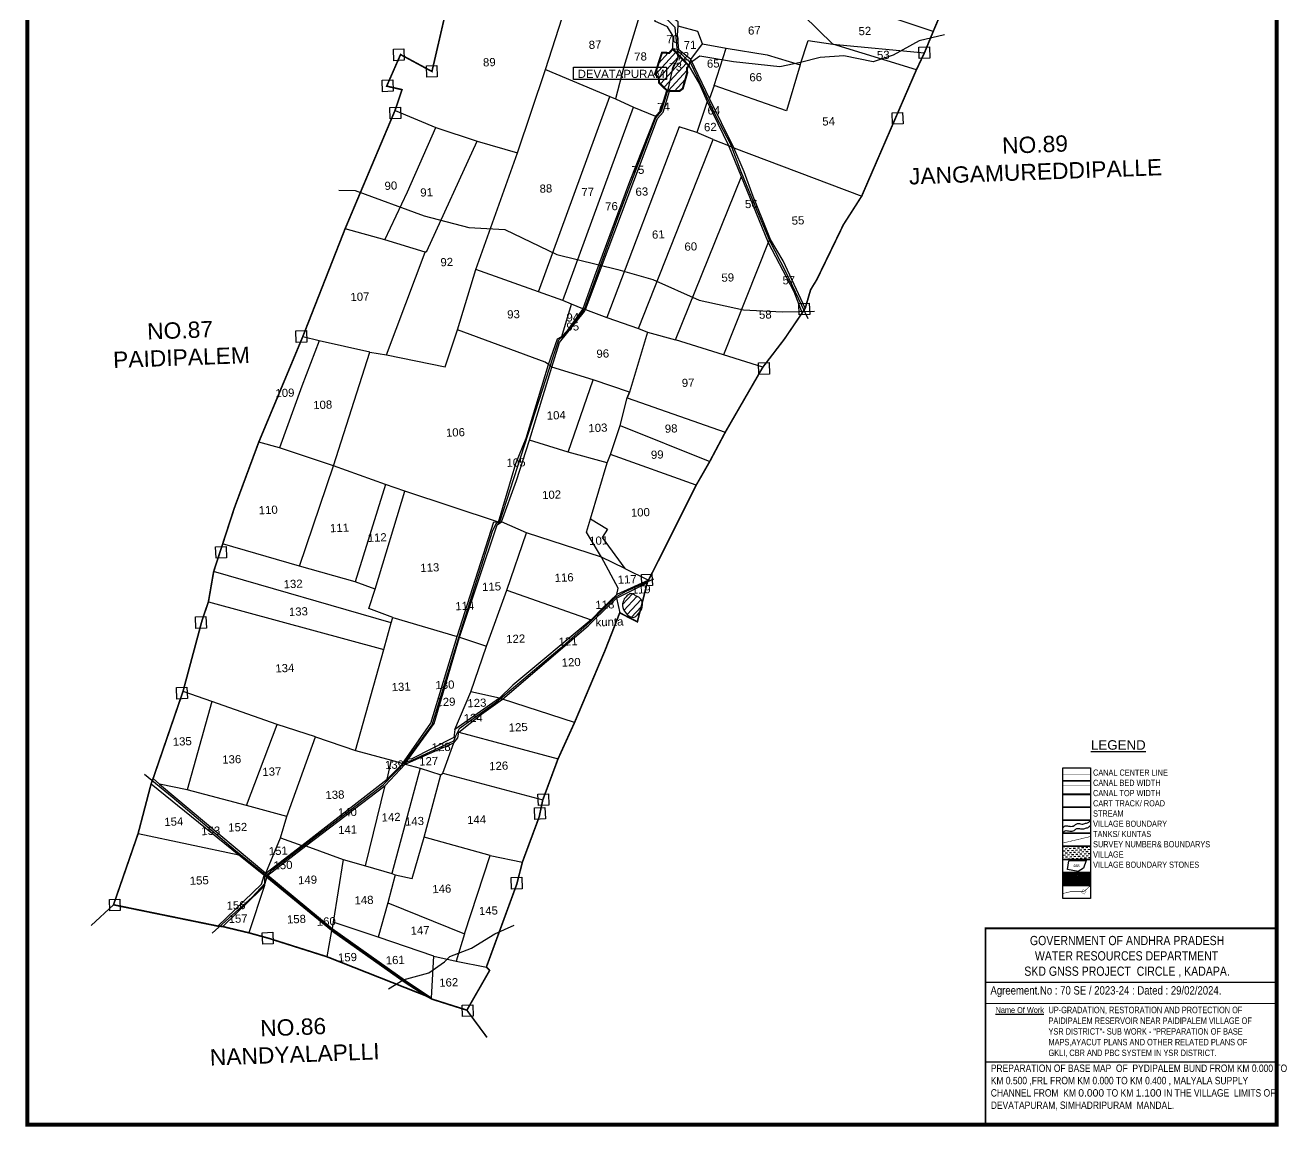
# Model space of a CAD drawing. Header units: inches. Extents: x 196274 to 199415, y 1622864 to 1627776.
# Drawn here: x 196274 to 199415, y 1622864 to 1625607 of the extents above; entities that cross this region are included whole.
import ezdxf
from ezdxf.enums import TextEntityAlignment as Align

# ---------------------------------------------------------------- set-up
doc = ezdxf.new("R2010")
doc.units = ezdxf.units.IN
doc.header["$LTSCALE"] = 15
doc.header["$MEASUREMENT"] = 0
doc.linetypes.add('ACAD_ISO02W100', pattern=[15, 12, -3])
doc.linetypes.add('HIDDEN2', pattern=[0.1875, 0.125, -0.0625])
for name, color, linetype in [('CANAL1', 7, 'Continuous'), ('FRAME 025', 7, 'Continuous'), ('PAPER SIZE', 5, 'Continuous'), ('PLOT', 7, 'Continuous'), ('PLOT NO', 7, 'Continuous'), ('ROAD', 1, 'Continuous'), ('STREAM', 4, 'Continuous'), ('TABLE', 7, 'Continuous'), ('tank', 4, 'Continuous'), ('TEXT', 1, 'Continuous'), ('text2', 7, 'Continuous'), ('TITLEBLOCK', 7, 'Continuous'), ('VILLAGE', 7, 'Continuous'), ('VILLAGE BOUNADRY', 5, 'Continuous'), ('VILLAGE BOUNADRY STONES', 1, 'Continuous'), ('VILLAGE BOUNDRY', 5, 'Continuous'), ('VILLAGE STONES', 240, 'Continuous')]:
    doc.layers.add(name, color=color, linetype=linetype)
doc.styles.add('A', font='arial.ttf')
doc.styles.add('ARIALN', font='ARIALN.TTF')
doc.styles.get("Standard").update_dxf_attribs({"font": 'arial.ttf'})
pattern_1 = [(47.13518, (190089.501, 1617000.012), (-9.30646, 8.637454), [])]

msp = doc.modelspace()

# ---------------------------------------------------------------- hatches: boundary and pattern name
at = {"layer": 'STREAM'}
h = msp.add_hatch(dxfattribs=at)
h.set_pattern_fill('ANSI31', color=256, scale=101.576632, angle=2.1352)
h.set_pattern_definition(pattern_1)
edge = h.paths.add_edge_path()
edge.add_spline(control_points=[(197765.9, 1624179.1), (197763.9, 1624174.8), (197759.3, 1624164.6), (197765.4, 1624144.8), (197785.9, 1624127.2), (197798.1, 1624139), (197802.6, 1624143.6), (197804.7, 1624146.3)], knot_values=[4.08734, 4.08734, 4.08734, 4.08734, 4.760785, 5.679424, 7.088159, 7.515517, 8.00935, 8.00935, 8.00935, 8.00935], degree=3, periodic=0)
edge.add_line((197804.7, 1624146.3), (197810.6, 1624169.7))
edge.add_spline(control_points=[(197810.6, 1624169.7), (197809.6, 1624174.4), (197805.6, 1624182.6), (197793.2, 1624186), (197784, 1624194.1), (197772.9, 1624188.1), (197768.6, 1624182.6), (197765.9, 1624179.1)], knot_values=[0, 0, 0, 0, 0.660185, 1.234215, 1.854428, 2.234773, 2.901689, 2.901689, 2.901689, 2.901689], degree=3, periodic=0)
h.paths.add_polyline_path([(197779.5, 1624185.6), (197837.2, 1624187.8), (197836, 1624218.9), (197778.4, 1624216.7)], flags=9)
h.paths.add_polyline_path([(197689.6, 1624104.3), (197769.3, 1624107.3), (197768.2, 1624138.2), (197688.5, 1624135.3)], flags=9)
at = {"layer": 'tank'}
h = msp.add_hatch(dxfattribs=at)
h.set_pattern_fill('DASH', color=256, scale=41.326504, angle=3.5405, style=0)
h.set_pattern_definition([(3.5405362, (-64152.942, 1046331.491), (4.836940155, 5.47496657), [5.165813055, -5.165813055])])
h.paths.add_polyline_path([(198857.3, 1623562.7), (198926.7, 1623562.7), (198926.7, 1623530.1), (198857.3, 1623530.1)])
at = {"layer": 'TEXT'}
h = msp.add_hatch(dxfattribs=at)
h.set_pattern_fill('ANSI31', color=11, scale=101.576632, angle=2.1352)
h.set_pattern_definition(pattern_1)
h.paths.add_polyline_path([(197886.6, 1625499.8), (197900.1, 1625525.1), (197899.1, 1625534.9), (197886.4, 1625548.1), (197877.8, 1625538.1), (197859.7, 1625539), (197842.4, 1625485.7), (197851.6, 1625475.8), (197852.3, 1625464.3), (197871.9, 1625444.8), (197873.7, 1625444.4), (197875.5, 1625450.5)])
h.paths.add_polyline_path([(197873.4, 1625487.1), (197915.3, 1625488.7), (197914.1, 1625519.8), (197872.2, 1625518.2)], flags=24)
h = msp.add_hatch(dxfattribs=at)
h.set_pattern_fill('ANSI31', color=256, scale=101.576632, angle=2.1352)
h.set_pattern_definition(pattern_1)
h.paths.add_polyline_path([(197875.5, 1625450.5), (197873.7, 1625444.4), (197878.5, 1625443.2), (197903.3, 1625443.5), (197911.5, 1625449.6), (197922.5, 1625488.8), (197921.7, 1625500.4), (197926.6, 1625506.2), (197899.1, 1625534.9), (197900.1, 1625525.1), (197886.6, 1625499.8)])
h.paths.add_polyline_path([(197873.4, 1625487.1), (197915.3, 1625488.7), (197914.1, 1625519.8), (197872.2, 1625518.2)], flags=25)
h.paths.add_polyline_path([(197891.4, 1625513.8), (197933.2, 1625515.4), (197932, 1625546), (197890.3, 1625544.4)], flags=9)
at = {"layer": 'VILLAGE', "linetype": 'Continuous'}
h = msp.add_hatch(dxfattribs=at)
h.set_pattern_fill('SACNCR', color=256, scale=27.757628, angle=1.5303, style=0)
h.set_pattern_definition([(46.53031993, (-64152.9421, 1046331.4912), (-1.88857318, 1.790290589), []), (46.53031993, (-64151.1027, 1046331.5404), (-1.88857318, 1.790290589), [0, -2.602277666])])
h.paths.add_polyline_path([(198857.3, 1623497.6), (198926.7, 1623497.6), (198926.7, 1623465.1), (198857.3, 1623465.1)])

# ---------------------------------------------------------------- linework, layer by layer
at = {"layer": 'CANAL1', "color": 1, "linetype": 'HIDDEN2', "ltscale": 100, "const_width": 0.34}
msp.add_lwpolyline([(198857.3, 1623741.6), (198926.7, 1623741.6)], dxfattribs=at)
at = {"layer": 'CANAL1', "color": 5, "ltscale": 100, "const_width": 0.34}
for points in [[(198926.7, 1623714.2), (198857.3, 1623714.2)], [(198926.7, 1623704), (198857.3, 1623704)]]:
    msp.add_lwpolyline(points, dxfattribs=at)
at = {"layer": 'CANAL1', "color": 1, "ltscale": 100, "const_width": 0.34}
for points in [[(198926.7, 1623688.5), (198857.3, 1623688.5)], [(198926.7, 1623664.7), (198857.3, 1623664.7)]]:
    msp.add_lwpolyline(points, dxfattribs=at)
at = {"layer": 'FRAME 025', "lineweight": -3}
for points, elevation in [([(198667, 1623224.8), (199392.6, 1623224.8)], 0.2), ([(198667, 1623171.5), (199391.5, 1623172)], 2.9), ([(198666.9, 1623026.2), (199392.3, 1623025.8)], 3.5)]:
    msp.add_lwpolyline(points, dxfattribs=dict(at, elevation=elevation))
at = {"layer": 'PAPER SIZE', "color": 5, "const_width": 4.32}
msp.add_lwpolyline([(199390.2, 1622869.4), (198664.8, 1622869.4), (198664.8, 1623358.5), (199390.2, 1623358.5)], close=True, dxfattribs=at)
at = {"layer": 'PLOT'}
for points in [[(197901.7, 1625546.3), (197886.4, 1625548.1), (197887.6, 1625579.9), (197873.3, 1625603.5), (197842.1, 1625617.2), (197846.3, 1625629.3), (197813.8, 1625658.8), (197779.5, 1625689.6), (197704.3, 1625783.6), (197695.7, 1625793.8), (197721.6, 1625871.4), (197611.7, 1625908.8), (197538.9, 1625966.7)], [(197569.6, 1625496.6), (197627.9, 1625677.7), (197539.3, 1625719.2), (197505.5, 1625734.9), (197509.3, 1625749), (197443.5, 1625779.9)], [(197960.2, 1625560.9), (198019.8, 1625549.8), (198121.5, 1625533.8), (198203.4, 1625508.3), (198223.8, 1625568.8), (198284.6, 1625559.7), (198211.5, 1625632.6), (198221.4, 1625652.8), (198181.6, 1625668.7)], [(198534.9, 1625591.6), (198276.7, 1625679)], [(197809.7, 1625650.7), (197764.5, 1625504), (197744.2, 1625423.5)], [(197585.7, 1624755.5), (197604.7, 1624817.5), (197666.7, 1624894.4), (197669.3, 1624899.3), (197725.7, 1625049.3), (197775.6, 1625181.9), (197848.3, 1625375.2), (197862.3, 1625390.3), (197878.5, 1625443.2), (197903.3, 1625443.5), (197911.5, 1625449.6), (197922.5, 1625488.8), (197921.7, 1625500.4), (197926.6, 1625506.2), (197931.9, 1625521.7), (197960.2, 1625560.9), (197948.9, 1625591.8), (197899.9, 1625604.7), (197900.1, 1625615.6), (197887.7, 1625624)], [(198216.3, 1624902.5), (198161.1, 1625020.2), (198129.9, 1625073.6), (198111.6, 1625119), (198086.9, 1625180.6), (198064.2, 1625241.8), (198038.7, 1625301.5), (197978.1, 1625424.8), (197931.9, 1625521.7), (197901.7, 1625546.3), (197897.9, 1625582.7), (197899.9, 1625604.7)], [(197989.9, 1625457), (198019.8, 1625549.8)], [(198284.6, 1625559.7), (198513.1, 1625538.6)], [(198492.9, 1625495.8), (198284.6, 1625559.7)], [(198203.4, 1625508.3), (198170, 1625393.8), (197989.9, 1625457), (197978.1, 1625424.8)], [(196754.2, 1623364), (196862.5, 1623468.1), (196869.2, 1623489.7), (196873.6, 1623495.8), (196962.8, 1623565), (197175.9, 1623729.8), (197212.5, 1623767.5), (197284.1, 1623869.1), (197350, 1624085.3), (197441, 1624370.9), (197452.9, 1624370.1), (197496.1, 1624516), (197521.5, 1624578.9), (197577.3, 1624762.4), (197599.8, 1624826.7), (197610.3, 1624832.5), (197634.8, 1624912.5), (197613.1, 1624921.9), (197552, 1624943.6), (197396.1, 1624999.3), (197499.7, 1625289.4), (197569.6, 1625496.6)], [(197569.6, 1625496.6), (197729.5, 1625429.5), (197744.2, 1625423.5), (197788.6, 1625403.3), (197843.5, 1625380.8), (197856.1, 1625394.4), (197871.9, 1625444.8)], [(197926.6, 1625506.2), (197952.9, 1625460.7), (197972.1, 1625417.3), (198025.6, 1625308), (198038.7, 1625301.5)], [(197552, 1624943.6), (197729.5, 1625429.5)], [(197972.1, 1625417.3), (197946.6, 1625339.8)], [(197195, 1625394.9), (197296.5, 1625352.7), (197399.3, 1625318.9), (197499.7, 1625289.4)], [(197613.1, 1624921.9), (197788.6, 1625403.3)], [(197169.7, 1625072.5), (197225.9, 1625192.1), (197296.5, 1625352.7)], [(197843.5, 1625380.8), (197778.6, 1625217.1), (197691.4, 1624982.6), (197662.5, 1624900.7), (197634.8, 1624912.5)], [(197801.1, 1624852.2), (197987.3, 1625323), (197946.6, 1625339.8), (197902.5, 1625353.8), (197722.2, 1624879.6)], [(197174.2, 1624786.7), (197269.7, 1625042), (197274.1, 1625045), (197399.3, 1625318.9)], [(197987.3, 1625323), (198025.6, 1625308), (198038.7, 1625301.5), (198356.8, 1625181.5)], [(198025.6, 1625308), (198124.2, 1625066), (198129.9, 1625073.6)], [(198110.6, 1624755.5), (198013.2, 1624786.4), (197893.6, 1624824.1), (198057.9, 1625230.2)], [(197269.7, 1625042), (197169.7, 1625072.5), (197070.6, 1625099.9)], [(198124.2, 1625066), (198013.2, 1624786.4)], [(198124.2, 1625066), (198187.9, 1624944.4), (198208.4, 1624890.5)], [(196957.5, 1624260.1), (197041.5, 1624510), (197132.1, 1624792.9), (197174.2, 1624786.7), (197320, 1624756.4), (197350.6, 1624849.1), (197396.1, 1624999.3)], [(197662.5, 1624900.7), (197622.5, 1624845.4), (197610.3, 1624832.5)], [(197669.3, 1624899.3), (197722.2, 1624879.6), (197801.1, 1624852.2), (197823.2, 1624842.7), (197893.6, 1624824.1)], [(197709.3, 1624282.3), (197671.9, 1624344.8), (197681.5, 1624377.8), (197723.4, 1624517.7), (197731.4, 1624538), (197755.8, 1624610.2), (197772.9, 1624679.2), (197779.1, 1624693.4), (197688.6, 1624724.3), (197585.7, 1624755.5), (197577.3, 1624762.4), (197568.5, 1624768.1), (197350.6, 1624849.1)], [(197006.5, 1624821.3), (196963.2, 1624708.5), (196907.1, 1624554.8)], [(197132.1, 1624792.9), (197006.5, 1624821.3), (196965.3, 1624831.5)], [(197823.2, 1624842.7), (197779.1, 1624693.4), (197772.9, 1624679.2), (198017.3, 1624593.9)], [(196766.1, 1623362.9), (196860.5, 1623454), (196870.4, 1623465.3), (196875.5, 1623485.3), (196878.5, 1623491.2), (196972.7, 1623563.9), (197170.4, 1623714.3), (197220.1, 1623767.1), (197228.2, 1623780.5), (197292.3, 1623868.4), (197355.7, 1624083.5), (197449.2, 1624363.5), (197460.3, 1624370.4), (197497.2, 1624473.3), (197530, 1624574.3), (197585.7, 1624755.5), (197577.3, 1624762.4)], [(197626.5, 1624544.3), (197688.6, 1624724.3)], [(197755.8, 1624610.2), (197978.4, 1624520.6)], [(197343.7, 1623853.4), (197383.7, 1623947), (197423.2, 1624061.1), (197473.4, 1624200.4), (197522.3, 1624343), (197460.3, 1624370.4), (197452.9, 1624370.1), (197219.3, 1624447), (197171.6, 1624463.4), (197041.5, 1624510), (196907.1, 1624554.8), (196855.8, 1624569.1)], [(197723.4, 1624517.7), (197626.5, 1624544.3), (197530, 1624574.3)], [(197944.9, 1624462.1), (197731.4, 1624538)], [(197171.6, 1624463.4), (197095.8, 1624221.2)], [(197096.9, 1623801.2), (197167.3, 1624052.5), (197185.1, 1624119.5), (197189.5, 1624132.6), (197129.6, 1624155.1), (197145.3, 1624202.8), (197219.3, 1624447)], [(197681.5, 1624377.8), (197723.8, 1624352.8), (197711, 1624331.7), (197767.4, 1624254.2), (197826.3, 1624225.6)], [(197145.3, 1624202.8), (197095.8, 1624221.2), (196957.5, 1624260.1), (196765.3, 1624315.8)], [(197747.2, 1624189.6), (197750.4, 1624205.5), (197709.3, 1624282.3), (197522.3, 1624343)], [(197767.4, 1624254.2), (197709.3, 1624282.3)], [(197185.1, 1624119.5), (196743.5, 1624246.7)], [(197826.3, 1624225.6), (197747.2, 1624189.6), (197712.9, 1624157.4), (197683.4, 1624126.5), (197488.4, 1623963.7), (197454.9, 1623931.8), (197343.7, 1623853.4), (197341.3, 1623833.6), (197235.2, 1623779.8), (197228.2, 1623780.5)], [(197746.4, 1624180.8), (197823.1, 1624219.1)], [(197473.4, 1624200.4), (197683.4, 1624126.5)], [(196730.5, 1624171.7), (197167.3, 1624052.5)], [(197353.7, 1623847.3), (197410.6, 1623892), (197463, 1623928.9), (197675.9, 1624111.8), (197689.2, 1624124.6), (197746.4, 1624180.8), (197754.5, 1624144.1)], [(197189.5, 1624132.6), (197350, 1624085.3)], [(197355.7, 1624083.5), (197423.2, 1624061.1)], [(196873.6, 1623495.8), (196909.8, 1623583.8), (196925.4, 1623636.6), (196996.7, 1623835.5), (196901.5, 1623866.2), (196738.8, 1623923.5), (196667.2, 1623948.4)], [(197642.2, 1623871.4), (197463, 1623928.9), (197454.9, 1623931.8), (197383.7, 1623947)], [(196738.8, 1623923.5), (196677.8, 1623703.5)], [(196825.1, 1623664.4), (196901.5, 1623866.2)], [(197314.4, 1623744.8), (197341.4, 1623820.3), (197351.4, 1623832.8), (197353.7, 1623847.3), (197600.9, 1623780.5)], [(196996.7, 1623835.5), (197096.9, 1623801.2), (197186.5, 1623777.4), (197220.1, 1623767.1), (197257.9, 1623756.9), (197309.4, 1623740.8), (197314.4, 1623744.8), (197562.9, 1623678.2)], [(197220.1, 1623767.1), (197341.4, 1623820.3)], [(197175.9, 1623729.8), (197186.5, 1623777.4)], [(197257.9, 1623756.9), (197187.3, 1623494.9)], [(197036.6, 1623352.9), (196875.5, 1623485.3), (196806.2, 1623540.6), (196587.7, 1623717.8)], [(196592.7, 1623731.3), (196608.4, 1623717.7), (196873.6, 1623495.8), (196878.5, 1623491.2), (197038.6, 1623357.9), (197227.1, 1623224.6), (197286.1, 1623185.3), (197291.6, 1623288.8), (197347.2, 1623277.1), (197422.5, 1623262.1)], [(196925.4, 1623636.6), (196825.1, 1623664.4), (196677.8, 1623703.5), (196608.4, 1623717.7)], [(196909.8, 1623583.8), (196962.8, 1623565), (196972.7, 1623563.9), (197066.3, 1623530), (197121.8, 1623514.3), (197187.3, 1623494.9), (197195.2, 1623491.9), (197238.1, 1623482.5), (197267.6, 1623585.2), (197309.4, 1623740.8)], [(197121.8, 1623514.3), (197170.4, 1623714.3)], [(196806.2, 1623540.6), (196555.3, 1623594)], [(197432, 1623539.5), (197267.6, 1623585.2)], [(197066.3, 1623530), (197040.9, 1623373.9)], [(197177.2, 1623422), (197368.1, 1623344.9), (197432, 1623539.5), (197512, 1623523)], [(196870.4, 1623465.3), (196831.2, 1623347.3)], [(197195.2, 1623491.9), (197177.2, 1623422), (197153.3, 1623336.7)], [(197291.6, 1623288.8), (197153.3, 1623336.7), (197040.9, 1623373.9), (197038.6, 1623357.9), (197036.6, 1623352.9), (197217.7, 1623225.1), (197271.8, 1623190.5)], [(197036.6, 1623352.9), (197025.1, 1623287.9)], [(197368.1, 1623344.9), (197347.2, 1623277.1)]]:
    msp.add_lwpolyline(points, dxfattribs=at)
at = {"layer": 'PLOT', "color": 11, "const_width": 5.08}
msp.add_lwpolyline([(197886.4, 1625548.1), (197926.6, 1625506.2), (197921.7, 1625500.4), (197922.5, 1625488.8), (197911.5, 1625449.6), (197903.3, 1625443.5), (197878.5, 1625443.2), (197871.9, 1625444.8), (197852.3, 1625464.3), (197851.6, 1625475.8), (197842.4, 1625485.7), (197859.7, 1625539), (197877.8, 1625538.1), (197886.4, 1625548.1)], dxfattribs=at)
at = {"layer": 'PLOT', "color": 2}
msp.add_lwpolyline([(197926.6, 1625506.2), (197886.4, 1625548.1), (197877.8, 1625538.1), (197859.7, 1625539), (197842.4, 1625485.7), (197851.6, 1625475.8), (197852.3, 1625464.3), (197871.9, 1625444.8)], dxfattribs=at)
at = {"layer": 'PLOT NO'}
for points in [[(198857.3, 1623757.9), (198926.7, 1623757.9), (198926.7, 1623725.4), (198857.3, 1623725.4)], [(198857.3, 1623725.4), (198926.7, 1623725.4), (198926.7, 1623692.8), (198857.3, 1623692.8)], [(198857.3, 1623692.8), (198926.7, 1623692.8), (198926.7, 1623660.3), (198857.3, 1623660.3)], [(198857.3, 1623660.3), (198926.7, 1623660.3), (198926.7, 1623627.8), (198857.3, 1623627.8)], [(198857.3, 1623627.8), (198926.7, 1623627.8), (198926.7, 1623595.2), (198857.3, 1623595.2)], [(198857.3, 1623595.2), (198926.7, 1623595.2), (198926.7, 1623562.7), (198857.3, 1623562.7)], [(198857.3, 1623562.7), (198926.7, 1623562.7), (198926.7, 1623530.1), (198857.3, 1623530.1)], [(198857.3, 1623530.1), (198926.7, 1623530.1), (198926.7, 1623497.6), (198857.3, 1623497.6)], [(198857.3, 1623497.6), (198926.7, 1623497.6), (198926.7, 1623465.1), (198857.3, 1623465.1)], [(198857.3, 1623465.1), (198926.7, 1623465.1), (198926.7, 1623432.5), (198857.3, 1623432.5)]]:
    msp.add_lwpolyline(points, close=True, dxfattribs=at)
msp.add_lwpolyline([(198868.9, 1623504.9), (198872.5, 1623526.3), (198915.3, 1623527.3), (198909.1, 1623508.5), (198896.2, 1623499.9), (198868.9, 1623504.9)], dxfattribs=at)
at = {"layer": 'PLOT NO', "color": 4}
for points in [[(198857.3, 1623607.6), (198863.7, 1623613.7), (198874.8, 1623612.5), (198885.7, 1623614.5), (198888.9, 1623617.1), (198896.2, 1623619.6), (198902, 1623618.7), (198907.7, 1623618.1), (198912, 1623619.4), (198921, 1623621.9), (198926.7, 1623627.8)], [(198857.3, 1623595.4), (198863.7, 1623601.6), (198874.8, 1623600.3), (198885.7, 1623602.3), (198888.9, 1623604.9), (198896.2, 1623607.4), (198902, 1623606.5), (198907.7, 1623605.9), (198912, 1623607.3), (198921, 1623609.7), (198926.7, 1623615.6)]]:
    msp.add_spline(points, degree=3, dxfattribs=at)
at = {"layer": 'ROAD'}
for points in [[(196739.7, 1623346.5), (196839.1, 1623436.5), (196870.8, 1623469.8), (196870.6, 1623486.7), (196889.2, 1623504.5), (197002.5, 1623591.1), (197165.5, 1623716.1), (197192.6, 1623744.2), (197219.2, 1623771), (197287.3, 1623865.5), (197359.9, 1624102.1), (197437.9, 1624347.6), (197447.2, 1624366.9), (197456, 1624371), (197588.9, 1624781.8), (197603, 1624823.5), (197627, 1624845.2), (197667.9, 1624901.5), (197753.2, 1625136.5), (197844.4, 1625376.6), (197858.7, 1625393.2), (197875.5, 1625450.5), (197886.6, 1625499.8), (197900.1, 1625525.1), (197892.4, 1625601.4), (197854.6, 1625638.7)], [(198563.3, 1625583.5), (198500.3, 1625568.7), (198435.5, 1625532.3), (198385.6, 1625516), (198312.4, 1625530.9), (198253.5, 1625527), (198204.2, 1625514.2), (198153.2, 1625503.3), (198038, 1625516.4), (197953.6, 1625529.9), (197930.9, 1625513.3), (197897.4, 1625545.3)], [(197930.9, 1625513.3), (197993.9, 1625380.4), (198030.3, 1625311.2), (198055.8, 1625242.7), (198082.7, 1625178.4), (198127.3, 1625071.2), (198168, 1624992.7), (198222.4, 1624877.1)], [(197055, 1625196.5), (197095.9, 1625195.4), (197267.2, 1625132.6), (197378.8, 1625103.2), (197468.7, 1625098.3), (197598.3, 1625035.9), (197749.5, 1624998.8), (197836.5, 1624974), (197952, 1624922.9), (198062.7, 1624898.4), (198158.9, 1624893.9), (198239.5, 1624895)], [(197838.8, 1624228.1), (197769.3, 1624197.1), (197743, 1624182), (197681, 1624121.4), (197605.2, 1624054.8), (197447.8, 1623921.5), (197355.1, 1623855.2), (197345.8, 1623836.9), (197340.3, 1623824.9), (197237.2, 1623776.8), (197219.2, 1623771)], [(196571.5, 1623742.3), (196640, 1623685.6), (196798, 1623552.1), (196893.3, 1623475.5), (196993.8, 1623392.7), (197043.6, 1623350.2), (197126.7, 1623292.3), (197229, 1623219.9), (197287.7, 1623182)], [(197179.2, 1623208.1), (197215.2, 1623230.4), (197279.1, 1623247.3), (197318.4, 1623274.8), (197331.5, 1623288.2), (197385.1, 1623309), (197443.3, 1623345), (197491.8, 1623366)]]:
    msp.add_lwpolyline(points, dxfattribs=at)
at = {"layer": 'STREAM'}
msp.add_spline([(197765.9, 1624179.1), (197775.2, 1624188.9), (197782.3, 1624192), (197793.8, 1624186.8), (197804.1, 1624181.5), (197810.6, 1624158.4), (197797.7, 1624138.6), (197790.8, 1624133.3), (197766.4, 1624148.1), (197761.4, 1624166.1), (197765.9, 1624179.1)], degree=3, dxfattribs=at)
at = {"layer": 'text2', "color": 5, "const_width": 10}
msp.add_lwpolyline([(196279.4, 1627277.9), (199390.2, 1627277.9), (199390.2, 1622869.4), (196279.4, 1622869.4)], close=True, dxfattribs=at)
at = {"layer": 'text2'}
msp.add_lwpolyline([(197639.1, 1625502.4), (197871, 1625502.4), (197871, 1625472.4), (197639.1, 1625472.4)], close=True, dxfattribs=at)
at = {"layer": 'VILLAGE BOUNADRY', "const_width": 4}
msp.add_lwpolyline([(198574, 1625684), (198534.9, 1625591.6), (198513.1, 1625538.6), (198492.9, 1625495.8), (198356.8, 1625181.5), (198311.5, 1625110.8), (198245.5, 1624974.5), (198229.6, 1624948.2), (198216.3, 1624902.5), (198208.4, 1624890.5), (198164.4, 1624825.7), (198110.6, 1624755.5), (198017.3, 1624593.9), (197978.4, 1624520.6), (197944.9, 1624462.1), (197901.8, 1624375.7), (197826.3, 1624225.6), (197823.1, 1624219.1), (197798.4, 1624121.7), (197754.5, 1624144.1), (197718, 1624050.7), (197642.2, 1623871.4), (197600.9, 1623780.5), (197562.9, 1623678.2), (197554, 1623636.1), (197512, 1623523), (197498.4, 1623469.1), (197422.5, 1623262.1), (197430.6, 1623253.6), (197373.9, 1623154.7), (197424, 1623086.9), (197373.9, 1623154.7), (197287.7, 1623182), (197271.8, 1623190.5), (197025.1, 1623287.9), (196880.8, 1623333.6), (196831.2, 1623347.3), (196766.1, 1623362.9), (196754.2, 1623364), (196494.2, 1623417.1), (196555.3, 1623594), (196587.7, 1623717.8), (196592.7, 1623731.3), (196667.2, 1623948.4), (196714.6, 1624125.1), (196730.5, 1624171.7), (196743.5, 1624246.7), (196795.1, 1624405.3), (196855.8, 1624569.1), (196965.3, 1624831.5), (197070.6, 1625099.9), (197132.3, 1625246.3), (197195, 1625394.9), (197212.5, 1625446.8), (197174.3, 1625455.5), (197208.8, 1625534.2), (197287, 1625492), (197318.5, 1625628.3)], dxfattribs=at)
at = {"layer": 'VILLAGE BOUNADRY'}
msp.add_lwpolyline([(196494.2, 1623417.1), (196438.6, 1623365.3)], dxfattribs=at)
at = {"layer": 'VILLAGE BOUNADRY STONES'}
for points in [[(197190.9, 1625547.3), (197217.1, 1625548.3), (197218.2, 1625519.8), (197192, 1625518.8)], [(198499.2, 1625552.8), (198525.4, 1625553.8), (198526.5, 1625525.3), (198500.3, 1625524.3)], [(197273, 1625506.2), (197299.2, 1625507.2), (197300.3, 1625478.7), (197274.1, 1625477.7)], [(197163.2, 1625470.1), (197189.4, 1625471), (197190.5, 1625442.6), (197164.2, 1625441.6)], [(197182.2, 1625402.3), (197208.5, 1625403.2), (197209.5, 1625374.8), (197183.3, 1625373.8)], [(198432.5, 1625389.2), (198458.8, 1625390.1), (198459.8, 1625361.7), (198433.6, 1625360.7)], [(198200.2, 1624914.2), (198226.4, 1624915.2), (198227.5, 1624886.7), (198201.2, 1624885.7)], [(196948.3, 1624845.9), (196974.5, 1624846.8), (196975.6, 1624818.4), (196949.3, 1624817.4)], [(198100, 1624766.2), (198126.3, 1624767.1), (198127.3, 1624738.7), (198101.1, 1624737.7)], [(196748.5, 1624308.6), (196774.7, 1624309.5), (196775.8, 1624281.1), (196749.6, 1624280.1)], [(197808.5, 1624239.3), (197834.7, 1624240.2), (197835.8, 1624211.8), (197809.5, 1624210.8)], [(196698, 1624133.7), (196724.3, 1624134.7), (196725.3, 1624106.2), (196699.1, 1624105.2)], [(196650.7, 1623957.9), (196677, 1623958.9), (196678, 1623930.4), (196651.8, 1623929.4)], [(197551, 1623692.7), (197577.3, 1623693.7), (197578.3, 1623665.2), (197552.1, 1623664.3)], [(197542, 1623658.3), (197568.3, 1623659.3), (197569.3, 1623630.8), (197543.1, 1623629.8)], [(197484.2, 1623484.7), (197510.4, 1623485.7), (197511.5, 1623457.2), (197485.2, 1623456.3)], [(196483.8, 1623430.4), (196510.1, 1623431.4), (196511.1, 1623402.9), (196484.9, 1623401.9)], [(196864.7, 1623347.6), (196890.9, 1623348.6), (196892, 1623320.1), (196865.8, 1623319.1)], [(197362.3, 1623167), (197388.6, 1623168), (197389.6, 1623139.5), (197363.4, 1623138.6)]]:
    msp.add_lwpolyline(points, close=True, dxfattribs=at)
at = {"layer": 'VILLAGE BOUNDRY', "linetype": 'ACAD_ISO02W100', "ltscale": 2, "const_width": 1.36}
for points in [[(198857.3, 1623570.8), (198926.7, 1623587.1)], [(198857.3, 1623445.1), (198876.5, 1623449.7), (198909.7, 1623449.7), (198926.7, 1623465.1)]]:
    msp.add_lwpolyline(points, dxfattribs=at)
at = {"layer": 'VILLAGE STONES', "const_width": 0.691}
msp.add_lwpolyline([(198903.6, 1623448.1), (198908.3, 1623455.3), (198915.6, 1623450.6), (198910.9, 1623443.4)], close=True, dxfattribs=at)

# ---------------------------------------------------------------- texts
at = {"layer": 'PLOT NO'}
for s, height, rotation, p in [('67', 20.32, 2.1352, (198089.6, 1625594.3)), ('52', 20.32, 2.1352, (198364.8, 1625592.8)), ('70', 20.32, 2.1352, (197886.4, 1625572.5)), ('87', 20.32, 2.1352, (197693.1, 1625558.7)), ('78', 20.32, 2.1352, (197806.3, 1625529.2)), ('72', 20.32, 2.1352, (197911.7, 1625529.9)), ('71', 20.32, 2.1352, (197929.6, 1625558)), ('53', 20.32, 2.1352, (198410.7, 1625533.3)), ('89', 20.32, 2.1352, (197429.8, 1625515.1)), ('73', 20.32, 2.1352, (197893.7, 1625503.6)), ('65', 20.32, 2.1352, (197987.3, 1625511.8)), ('66', 20.32, 2.1352, (198093, 1625477.8)), ('74', 20.32, 2.1352, (197863.3, 1625403.9)), ('64', 20.32, 2.1352, (197988.8, 1625395.3)), ('62', 20.32, 2.1352, (197980, 1625353.7)), ('54', 20.32, 2.1352, (198274.5, 1625368)), ('75', 20.32, 2.1352, (197799.9, 1625247)), ('90', 20.32, 2.1352, (197184.7, 1625207.7)), ('91', 20.32, 2.1352, (197273.7, 1625191.1)), ('88', 20.32, 2.1352, (197570.7, 1625200.6)), ('77', 20.32, 2.1352, (197674.8, 1625192.1)), ('63', 20.32, 2.1352, (197809.5, 1625192.9)), ('76', 20.32, 2.1352, (197734, 1625156.4)), ('56', 20.32, 2.1352, (198082, 1625162.3)), ('55', 20.32, 2.1352, (198198.3, 1625121.1)), ('61', 20.32, 2.1352, (197850.5, 1625086.3)), ('60', 20.32, 2.1352, (197931.3, 1625056.2)), ('92', 20.32, 2.1352, (197323.8, 1625017.5)), ('59', 20.32, 2.1352, (198023.4, 1624979)), ('57', 20.32, 2.1352, (198175.4, 1624972.4)), ('107', 20.32, 2.1352, (197107.6, 1624931.2)), ('93', 20.32, 2.1352, (197490.1, 1624887.6)), ('94', 20.32, 2.1352, (197637.6, 1624879.8)), ('58', 20.32, 2.1352, (198116.9, 1624886.8)), ('95', 20.32, 2.1352, (197637.5, 1624857)), ('96', 20.32, 2.1352, (197712.2, 1624789.6)), ('97', 20.32, 2.1352, (197924.8, 1624716.9)), ('109', 20.32, 2.1352, (196920.9, 1624691.8)), ('108', 20.32, 2.1352, (197015, 1624662.1)), ('104', 20.32, 2.1352, (197596.4, 1624636)), ('106', 20.32, 2.1352, (197345.4, 1624593.4)), ('103', 20.32, 2.1352, (197700.1, 1624604.7)), ('98', 20.32, 2.1352, (197882.5, 1624603)), ('99', 20.32, 2.1352, (197847.9, 1624538.1)), ('105', 20.32, 2.1352, (197496.3, 1624518.4)), ('102', 20.32, 2.1352, (197584.8, 1624438.2)), ('110', 20.32, 2.1352, (196879.3, 1624400.3)), ('100', 20.32, 2.1352, (197805.8, 1624394.2)), ('111', 20.32, 2.1352, (197056.7, 1624355.6)), ('112', 20.32, 2.1352, (197150.6, 1624331.6)), ('101', 20.32, 2.1352, (197702, 1624323.9)), ('113', 20.32, 2.1352, (197281.6, 1624256.8)), ('132', 20.32, 2.1352, (196941.4, 1624216.1)), ('115', 20.32, 2.1352, (197435.4, 1624209.4)), ('116', 20.32, 2.1352, (197616.1, 1624232)), ('117', 20.32, 2.1352, (197773, 1624227.4)), ('119', 20.32, 2.1352, (197807.8, 1624202.4)), ('133', 20.32, 2.1352, (196954.4, 1624147.3)), ('114', 20.32, 2.1352, (197368.8, 1624161.4)), ('118', 20.32, 2.1352, (197717.4, 1624164.6)), ('kunta', 20.32, 2.1352, (197728.9, 1624121.5)), ('122', 20.32, 2.1352, (197495.5, 1624079.4)), ('121', 20.32, 2.1352, (197625.9, 1624072.9)), ('120', 20.32, 2.1352, (197633.5, 1624021)), ('134', 20.32, 2.1352, (196920.7, 1624006.5)), ('131', 20.32, 2.1352, (197210.2, 1623959.9)), ('130', 20.32, 2.1352, (197319.3, 1623964.9)), ('129', 20.32, 2.1352, (197321.8, 1623922.3)), ('123', 20.32, 2.1352, (197398.8, 1623919.8)), ('124', 20.32, 2.1352, (197389.8, 1623882.5)), ('125', 20.32, 2.1352, (197501.7, 1623859.2)), ('135', 20.32, 2.1352, (196665.3, 1623824)), ('128', 20.32, 2.1352, (197309.8, 1623809.9)), ('136', 20.32, 2.1352, (196788.5, 1623779.3)), ('127', 20.32, 2.1352, (197278.9, 1623774.6)), ('137', 20.32, 2.1352, (196888.4, 1623748.8)), ('139', 20.32, 2.1352, (197193.6, 1623765.9)), ('126', 20.32, 2.1352, (197453.1, 1623763)), ('138', 20.32, 2.1352, (197045.4, 1623691.1)), ('140', 20.32, 2.1352, (197076.4, 1623647.7)), ('154', 20.32, 2.1352, (196644.3, 1623624.3)), ('142', 20.32, 2.1352, (197185.2, 1623635.3)), ('143', 20.32, 2.1352, (197243.5, 1623625.2)), ('144', 20.32, 2.1352, (197398.1, 1623629)), ('153', 20.32, 2.1352, (196736.3, 1623601.2)), ('152', 20.32, 2.1352, (196803.4, 1623610.3)), ('141', 20.32, 2.1352, (197077.1, 1623604.1)), ('151', 20.32, 2.1352, (196904.3, 1623551.5)), ('150', 20.32, 2.1352, (196916.1, 1623515.9)), ('468', 6.8, 358.6877, (198891.3, 1623514.5)), ('155', 20.32, 2.1352, (196707.6, 1623477.7)), ('149', 20.32, 2.1352, (196977.3, 1623479.2)), ('146', 20.32, 2.1352, (197311.5, 1623456.9)), ('148', 20.32, 2.1352, (197117.8, 1623428.8)), ('156', 20.32, 2.1352, (196799.2, 1623415.7)), ('145', 20.32, 2.1352, (197427.5, 1623402.4)), ('157', 20.32, 2.1352, (196804.3, 1623382.6)), ('158', 20.32, 2.1352, (196949.6, 1623381.4)), ('160', 20.32, 2.1352, (197023.9, 1623375.6)), ('147', 20.32, 2.1352, (197257.4, 1623353.4)), ('159', 20.32, 2.1352, (197076.6, 1623286.5)), ('161', 20.32, 2.1352, (197195.6, 1623279.6)), ('162', 20.32, 2.1352, (197328.7, 1623223.8))]:
    msp.add_text(s, height=height, rotation=rotation, dxfattribs=at).set_placement(p, align=Align.MIDDLE_CENTER)
at = {"layer": 'PLOT NO', "color": 1}
msp.add_text('DEVATAPURAM', height=20.315, dxfattribs=at).set_placement((197757.8, 1625486.1), align=Align.MIDDLE_CENTER)
at = {"layer": 'TABLE', "extrusion": (0.000201441, 0.004807, 0.999988), "style": 'A'}
msp.add_text('%%ULEGEND', height=23.71, rotation=359.9999, dxfattribs=at).set_placement((198995.8, 1623796.1, 7845.5), align=Align.MIDDLE)
at = {"layer": 'TEXT', "char_height": 40.631, "attachment_point": 1, "rotation": 2.1352}
for s, insert, width in [('\\pi236.79966;NO.89 \\P\\pi2.28651;JANGAMUREDDIPALLE', (198469, 1625318.6), 630.828), ('\\pi91.76541;NO.87 \\P\\pi4.33745;PAIDIPALEM', (196485.5, 1624861.6), 340.677), ('\\pi132.81179;NO.86 \\P\\pi4.7116;NANDYALAPLLI', (196726, 1623124.8), 422.742)]:
    msp.add_mtext(s, dxfattribs=dict(at, insert=insert, width=width))
at = {"layer": 'TITLEBLOCK', "extrusion": (0.000201441, 0.004807, 0.999988), "style": 'ARIALN'}
msp.add_text('%%UName Of Work', height=14.548, rotation=359.9999, dxfattribs=at).set_placement((198690.2, 1623128.8, 7843.2))
at = {"layer": 'TITLEBLOCK', "extrusion": (0.000201441, 0.004807, 0.999988), "attachment_point": 1, "text_direction": (1, -1e-06, -0.000201), "style": 'ARIALN'}
for s, insert, char_height, width in [('CANAL CENTER LINE \\PCANAL BED WIDTH {\\H1.52882x; }\\PCANAL TOP WIDTH {\\H1.35255x; }\\PCART TRACK/ ROAD{\\H1.4113x; }\\PSTREAM {\\H1.39172x; }\\PVILLAGE BOUNDARY{\\H1.39825x; }\\PTANKS/ KUNTAS{\\H1.39607x; }\\PSURVEY NUMBER& BOUNDARYS{\\H1.3968x; }\\PVILLAGE{\\H1.39655x; }\\PVILLAGE BOUNDARY STONES{\\H1.39664x; }', (198932.9, 1623753.9), 15.283, 320.422), ('\\pi26.29246;GOVERNMENT OF ANDHRA PRADESH  \\P\\pi38.75216;WATER RESOURCES DEPARTMENT      \\P\\pi12.28603;SKD GNSS PROJECT  CIRCLE , KADAPA.', (198749.4, 1623339.6, -3.3), 22.904, 532.85), ('Agreement.No : 70 SE / 2023-24 : Dated : 29/02/2024.', (198677.4, 1623214.4, -0.9), 20.804, 671.528), ('UP-GRADATION, RESTORATION AND PROTECTION OF PAIDIPALEM RESERVOIR NEAR PAIDIPALEM VILLAGE OF YSR DISTRICT"- SUB WORK - "PREPARATION OF BASE MAPS,AYACUT PLANS AND OTHER RELATED PLANS OF GKLI, CBR AND PBC SYSTEM IN YSR DISTRICT.', (198821.9, 1623163.2, -0.5), 16.0031, 516.56), ('PREPARATION OF BASE MAP  OF  {\\C1;PYDIPALEM BUND \\C0;FROM KM 0.000 TO KM 0.500 ,\\C1;FRL\\C0; FROM KM 0.000 TO KM 0.400 \\C1;, MALYALA SUPPLY CHANNEL \\C0;FROM  KM \\fArial|b0|i0|c0|p34;0.000\\fArial Narrow|b0|i0|c0|p34; TO KM \\fArial|b0|i0|c0|p34;1.100} IN THE VILLAGE  LIMITS OF {\\C1;DEVATAPURAM, SIMHADRIPURAM } MANDAL.', (198678.3, 1623019.3, -2.6), 18.4, 736.199)]:
    msp.add_mtext(s, dxfattribs=dict(at, insert=insert, char_height=char_height, width=width))

doc.saveas('drawing.dxf')
